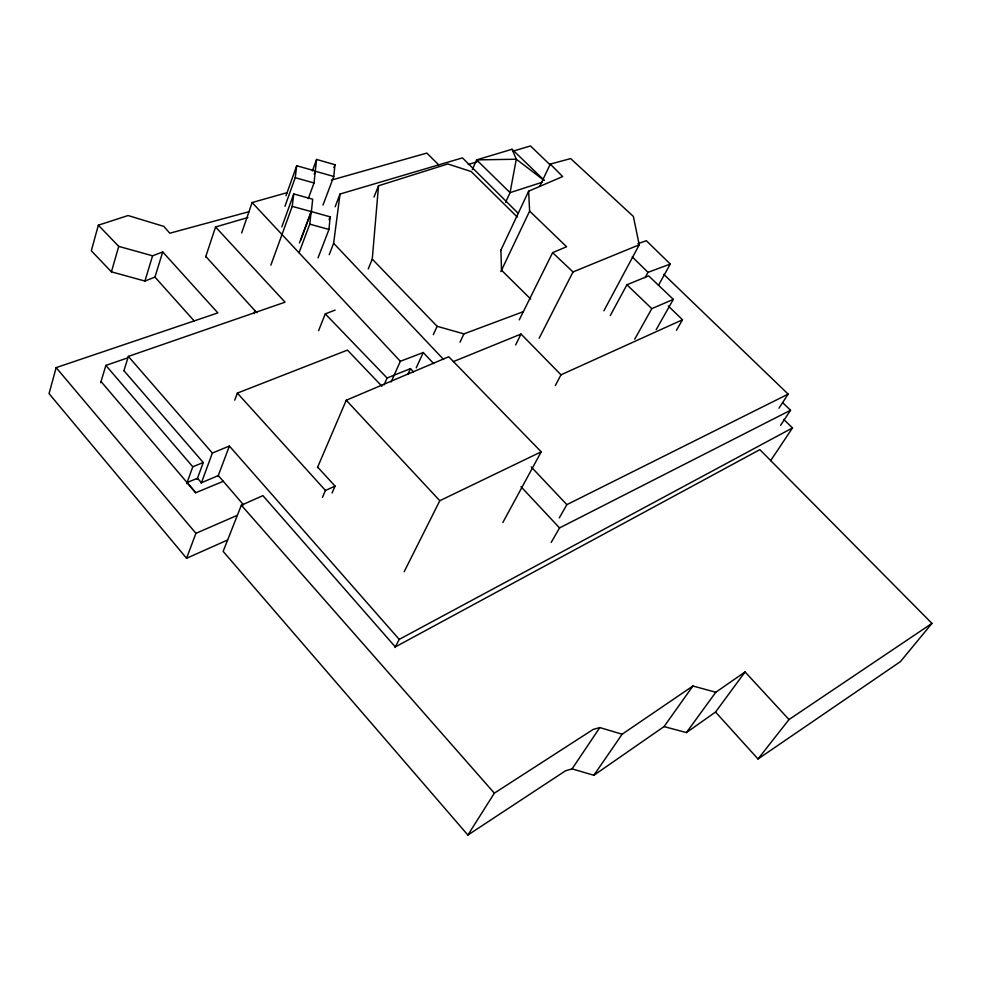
<?xml version="1.0" encoding="UTF-8"?>
<svg xmlns="http://www.w3.org/2000/svg" width="981" height="981" viewBox="0 0 981 981"><rect width="100%" height="100%" fill="white"/><g stroke="black" fill="none" stroke-linecap="round" stroke-linejoin="round"><path stroke-width="1.47" d="M368.218 268.966L372.265 259.119L378.531 185.765L447.814 163.962L471.187 171.54L517.281 217.046M318.028 257.893L328.966 229.468L330.156 216.838L311.149 211.54L299.438 242.932M322.994 205.078L333.785 176.47L334.962 164.698L316.581 159.449L312.375 170.927M308.267 198.603L314.03 182.969L315.306 170.976L296.716 165.764L285.986 195.709M300.738 240.173L311.382 211.638L312.694 199.217L293.748 193.944L281.841 226.869M316.581 159.449L315.269 171.221L333.785 176.47M299.046 252.73L309.751 224.159L311.149 211.54M270.879 265.14L292.228 206.353L293.748 193.944M284.956 206.268L295.232 177.696L296.716 165.764M329.211 254.668L333.638 243.276L340.027 194.03L462.443 157.88L518.226 213.355M254.349 313.515L254.753 310.499L205.814 256.446M472.315 169.652L476.607 159.891L512.057 149.271L516.288 159.216L510.071 192.644L505.583 202.344M249.211 211.638L169.799 233.22L163.839 226.403L128.106 215.538L98.345 225.189L118.738 246.378L152.595 255.808L162.723 251.945L217.856 312.902L56.15 367.63L49.05 393.614L186.562 558.263L227.592 540.016M98.345 225.189L91.319 250.756L111.417 271.847L144.906 281.044L154.949 277.108L162.723 251.945M111.417 271.847L118.738 246.378M100.7 382.713L105.862 365.398L127.567 357.93M144.906 281.044L152.595 255.808M123.937 370.744L128.352 356.41L285.054 302.185L215.55 226.991L247.886 217.512M205.63 257.01L215.55 226.991M241.657 232.975L252.117 202.552L287.359 192.57M186.697 483.658L192.791 466.772L203.251 462.529L123.949 370.695M197.083 479.378L203.251 462.529M314.214 174.091L315.306 170.976M201.24 483.265L212.362 453.063L229.382 446.036L399.23 639.391L395.024 647.509M234.741 400.174L237.353 393.099L347.433 350.107L381.916 386.22M186.562 558.263L195.93 533.333L237.341 515.319M333.883 167.555L334.962 164.698M218.076 476.116L229.382 446.036M329.064 219.67L330.156 216.838M335.146 206.758L340.027 194.03M758.019 758.987L900.411 661.635L931.95 623.389L759.846 449.641L395.318 646.933L262.896 495.638L241.351 505.227L223.141 551.383L467.876 835.052L565.534 770.784L572.07 768.883L593.873 775.272L664.051 726.59L692.917 686.001L715.787 692.255L745.082 671.936L788.994 719.539L758.019 758.987L715.541 712.047L745.082 671.936M318.555 330.732L325.275 313.883L335.171 310.082M374.006 197.071L378.531 185.765M317.439 467.643L346.244 400.248L448.734 356.753L541.205 451.812L502.873 522.468M322.455 497.33L325.459 490.439L335.073 486.11L317.66 467.128M332.044 492.989L335.073 486.11M384.025 384.92L387.09 378.004L410.487 368.623L413.614 371.971M391.112 381.977L400.346 361.29L423.24 352.522L433.712 363.632M407.998 374.129L410.487 368.623M416.238 367.85L423.24 352.522M433.32 334.631L437.121 326.305L372.265 259.119M500.617 250.719L528.636 191.209L562.653 176.568L550.292 164.085L539.795 186.194M460.028 342.148L463.927 333.883L523.327 311.664M500.862 271.59L529.63 211.099L528.636 191.209M519.268 319.855L552.61 252.657L566.589 246.746L529.63 211.099M515.601 344.932L521.034 334.055L561.009 374.816L682.494 319.781L668.257 305.949M404.16 571.764L439.807 500.715L541.205 451.812M539.133 338.286L573.014 271.945L639.232 244.821L633.37 216.433L570.66 158.591L550.292 164.085M555.295 385.582L561.009 374.816M603.879 310.818L639.232 244.821M610.317 315.502L626.92 284.772L648.625 275.857L673.346 299.364L656.154 329.702M645.057 277.697L648 272.338L670.293 264.061L646.344 240.713L637.92 243.693M658.459 285.348L670.293 264.061M634.719 339.205L651.801 308.647L673.346 299.364M559.305 517.858L566.859 504.663L788.16 394.117L663.72 274.275M551.199 542.444L559.55 527.925L790.539 410.242L782.826 402.786M676.436 330.29L682.494 319.781M467.876 835.052L494.35 793.163L593.198 729.41L599.82 727.571L622.138 734.217L692.917 686.001M778.963 408.182L788.16 394.117M780.557 425.362L790.539 410.242M770.661 460.641L792.501 427.924L783.696 419.414M572.07 768.883L599.82 727.571M593.873 775.272L622.138 734.217M664.051 726.59L686.43 732.574L715.787 692.255M686.43 732.574L715.541 712.047M788.994 719.539L931.95 623.389M399.23 639.391L792.501 427.924M101.043 381.548L195.722 492.744L223.312 481.303L243.558 504.896M453.418 361.597L521.034 334.055M542.419 182.184L510.071 192.644L476.607 159.891L516.227 159.241M468.293 164.428L476.974 161.853M513.124 151.111L530.488 145.948L550.304 165.041M331.406 180.099L426.845 153.073L438.691 164.869M292.228 206.353L311.382 211.638M309.751 224.159L328.966 229.468M295.232 177.696L314.03 182.969M437.121 326.305L463.927 333.883M516.362 159.278L544.026 180.357M552.61 252.657L573.014 271.945M626.92 284.772L651.801 308.647M512.057 149.271L544.161 180.246M632.267 256.899L648 272.338M530.672 299.046L501.512 270.204L500.886 250.143M325.275 313.883L387.09 378.004M333.638 243.276L443.596 359.463M531.212 466.907L566.859 504.663M520.985 486.711L559.55 527.925M252.117 202.552L400.346 361.29M254.753 310.499L256.789 312.669M346.244 400.248L439.807 500.715M237.353 393.099L325.459 490.439M154.949 277.108L194.177 320.922M223.312 481.303L218.273 475.589L201.436 482.738L197.5 478.25L187.101 482.529L195.722 492.744M241.351 505.227L494.35 793.163M128.352 356.41L212.362 453.063M105.862 365.398L192.791 466.772M56.15 367.63L195.93 533.333"/></g></svg>
